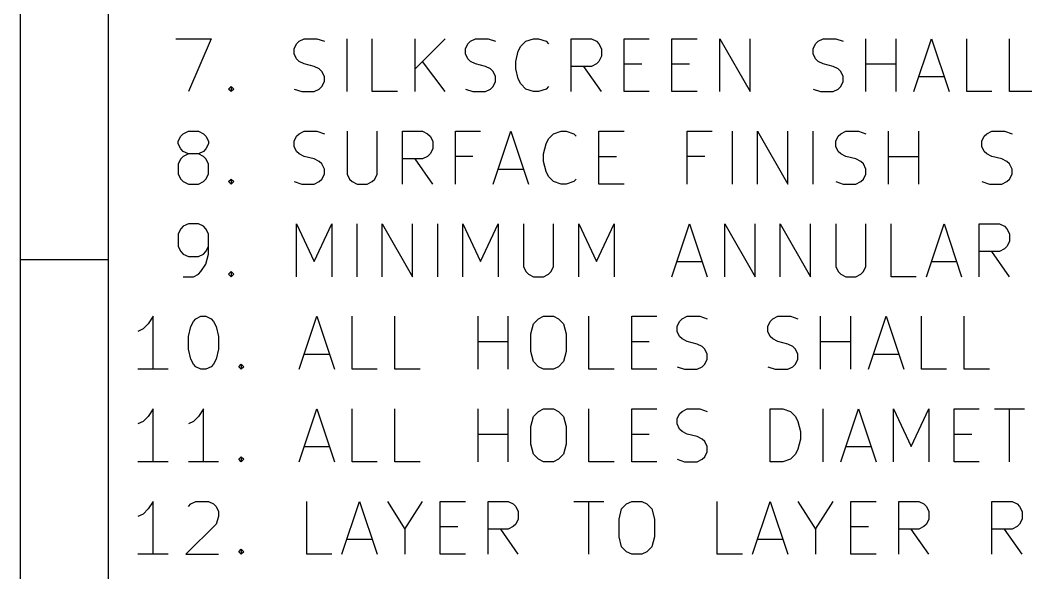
# Model space of a CAD drawing. Extents: x 8 to 330, y -289 to -8.
# Drawn here: x 8 to 30.82, y -265.11 to -252.57 of the extents above; entities that cross this region are included whole.
import ezdxf

# ---------------------------------------------------------------- set-up
doc = ezdxf.new("R2010")
doc.units = 0
doc.header["$MEASUREMENT"] = 0
doc.layers.add('BLACK', color=7, linetype='CONTINUOUS')

msp = doc.modelspace()

# ---------------------------------------------------------------- linework, layer by layer
at = {"layer": 'BLACK', "linetype": 'CONTINUOUS'}
for p, q in [((8, -8), (8, -289.002)), ((10, -10), (10, -287.002)), ((11.5307, -252.993), (12.3307, -252.993)), ((12.3307, -252.993), (11.8164, -254.193)), ((14.3307, -253.05), (14.445, -252.993)), ((14.445, -252.993), (14.7307, -252.993)), ((14.7307, -252.993), (14.9021, -253.05)), ((15.4164, -254.193), (15.4164, -252.993)), ((15.9879, -254.193), (15.9879, -252.993)), ((17.645, -252.993), (16.9593, -253.679)), ((16.9593, -254.193), (16.9593, -252.993)), ((18.2164, -253.05), (18.3307, -252.993)), ((18.3307, -252.993), (18.6164, -252.993)), ((18.6164, -252.993), (18.7879, -253.05)), ((19.4736, -253.05), (19.645, -252.993)), ((19.645, -252.993), (19.7593, -252.993)), ((19.7593, -252.993), (19.9307, -253.05)), ((20.5021, -252.993), (20.9593, -252.993)), ((20.5021, -254.193), (20.5021, -252.993)), ((20.9593, -252.993), (21.0736, -253.05)), ((21.7021, -252.993), (22.2736, -252.993)), ((21.7021, -254.193), (21.7021, -252.993)), ((22.7879, -252.993), (23.3593, -252.993)), ((22.7879, -254.193), (22.7879, -252.993)), ((23.8736, -252.993), (24.5593, -254.193)), ((23.8736, -254.193), (23.8736, -252.993)), ((24.5593, -254.193), (24.5593, -252.993)), ((26.1021, -253.05), (26.2164, -252.993)), ((26.2164, -252.993), (26.5021, -252.993)), ((26.5021, -252.993), (26.6736, -253.05)), ((27.1879, -254.193), (27.1879, -252.993)), ((27.8736, -254.193), (27.8736, -252.993)), ((28.2736, -254.193), (28.6736, -252.993)), ((28.6736, -252.993), (29.0736, -254.193)), ((29.4736, -254.193), (29.4736, -252.993)), ((30.445, -254.193), (30.445, -252.993)), ((14.2164, -253.221), (14.2736, -253.107)), ((14.2164, -253.336), (14.2164, -253.221)), ((14.2736, -253.107), (14.3307, -253.05)), ((18.1021, -253.221), (18.1593, -253.107)), ((18.1021, -253.336), (18.1021, -253.221)), ((18.1593, -253.107), (18.2164, -253.05)), ((19.3021, -253.279), (19.3593, -253.164)), ((19.3593, -253.164), (19.4736, -253.05)), ((19.9307, -253.05), (19.9879, -253.107)), ((21.0736, -253.05), (21.1307, -253.107)), ((21.1307, -253.107), (21.1879, -253.221)), ((21.1879, -253.221), (21.1879, -253.393)), ((25.9879, -253.221), (26.045, -253.107)), ((25.9879, -253.336), (25.9879, -253.221)), ((26.045, -253.107), (26.1021, -253.05)), ((14.2736, -253.45), (14.2164, -253.336)), ((14.3307, -253.507), (14.2736, -253.45)), ((18.1593, -253.45), (18.1021, -253.336)), ((18.2164, -253.507), (18.1593, -253.45)), ((19.245, -253.507), (19.3021, -253.279)), ((21.1879, -253.393), (21.1307, -253.507)), ((26.045, -253.45), (25.9879, -253.336)), ((26.1021, -253.507), (26.045, -253.45)), ((14.445, -253.564), (14.3307, -253.507)), ((14.6736, -253.621), (14.445, -253.564)), ((14.7879, -253.679), (14.6736, -253.621)), ((14.845, -253.736), (14.7879, -253.679)), ((17.645, -254.193), (17.1307, -253.507)), ((18.3307, -253.564), (18.2164, -253.507)), ((18.5593, -253.621), (18.3307, -253.564)), ((18.6736, -253.679), (18.5593, -253.621)), ((18.7307, -253.736), (18.6736, -253.679)), ((19.245, -253.679), (19.245, -253.507)), ((19.3021, -253.907), (19.245, -253.679)), ((20.9593, -253.621), (20.5021, -253.621)), ((21.1879, -254.193), (20.7879, -253.621)), ((21.0736, -253.564), (20.9593, -253.621)), ((21.1307, -253.507), (21.0736, -253.564)), ((21.7021, -253.564), (22.1021, -253.564)), ((22.7879, -253.564), (23.1879, -253.564)), ((26.2164, -253.564), (26.1021, -253.507)), ((26.445, -253.621), (26.2164, -253.564)), ((26.5593, -253.679), (26.445, -253.621)), ((26.6164, -253.736), (26.5593, -253.679)), ((27.1879, -253.564), (27.8736, -253.564)), ((14.9021, -253.85), (14.845, -253.736)), ((14.9021, -253.964), (14.9021, -253.85)), ((18.7879, -253.85), (18.7307, -253.736)), ((18.7879, -253.964), (18.7879, -253.85)), ((19.3593, -254.021), (19.3021, -253.907)), ((26.6736, -253.85), (26.6164, -253.736)), ((26.6736, -253.964), (26.6736, -253.85)), ((28.3879, -253.85), (28.9593, -253.85)), ((12.7307, -254.136), (12.7879, -254.079)), ((12.7879, -254.193), (12.7307, -254.136)), ((12.7879, -254.079), (12.7879, -254.193)), ((12.7879, -254.079), (12.845, -254.136)), ((12.845, -254.136), (12.7879, -254.193)), ((14.2164, -254.136), (14.3879, -254.193)), ((14.6736, -254.193), (14.7879, -254.136)), ((14.7879, -254.136), (14.845, -254.079)), ((14.845, -254.079), (14.9021, -253.964)), ((18.1021, -254.136), (18.2736, -254.193)), ((18.5593, -254.193), (18.6736, -254.136)), ((18.6736, -254.136), (18.7307, -254.079)), ((18.7307, -254.079), (18.7879, -253.964)), ((19.4736, -254.136), (19.3593, -254.021)), ((19.645, -254.193), (19.4736, -254.136)), ((19.9307, -254.136), (19.7593, -254.193)), ((19.9879, -254.079), (19.9307, -254.136)), ((25.9879, -254.136), (26.1593, -254.193)), ((26.445, -254.193), (26.5593, -254.136)), ((26.5593, -254.136), (26.6164, -254.079)), ((26.6164, -254.079), (26.6736, -253.964)), ((14.3879, -254.193), (14.6736, -254.193)), ((16.5593, -254.193), (15.9879, -254.193)), ((18.2736, -254.193), (18.5593, -254.193)), ((19.7593, -254.193), (19.645, -254.193)), ((22.2736, -254.193), (21.7021, -254.193)), ((23.3593, -254.193), (22.7879, -254.193)), ((26.1593, -254.193), (26.445, -254.193)), ((30.045, -254.193), (29.4736, -254.193)), ((31.0164, -254.193), (30.445, -254.193)), ((11.5879, -255.321), (11.645, -255.207)), ((11.645, -255.207), (11.7021, -255.15)), ((11.7021, -255.15), (11.8164, -255.093)), ((11.8164, -255.093), (12.045, -255.093)), ((12.045, -255.093), (12.1593, -255.15)), ((12.1593, -255.15), (12.2164, -255.207)), ((12.2164, -255.207), (12.2736, -255.321)), ((14.2164, -255.321), (14.2736, -255.207)), ((14.2736, -255.207), (14.3307, -255.15)), ((14.3307, -255.15), (14.445, -255.093)), ((14.445, -255.093), (14.7307, -255.093)), ((14.7307, -255.093), (14.9021, -255.15)), ((15.4164, -255.093), (15.4164, -256.064)), ((16.1021, -256.064), (16.1021, -255.093)), ((16.6736, -255.093), (17.1307, -255.093)), ((16.6736, -256.293), (16.6736, -255.093)), ((17.1307, -255.093), (17.245, -255.15)), ((17.245, -255.15), (17.3021, -255.207)), ((17.3021, -255.207), (17.3593, -255.321)), ((17.8736, -255.093), (18.445, -255.093)), ((17.8736, -256.293), (17.8736, -255.093)), ((18.7307, -256.293), (19.1307, -255.093)), ((19.1307, -255.093), (19.5307, -256.293)), ((19.9307, -255.379), (19.9879, -255.264)), ((19.9879, -255.264), (20.1021, -255.15)), ((20.1021, -255.15), (20.2736, -255.093)), ((20.2736, -255.093), (20.3879, -255.093)), ((20.3879, -255.093), (20.5593, -255.15)), ((20.5593, -255.15), (20.6164, -255.207)), ((21.1307, -256.293), (21.1307, -255.093)), ((21.1307, -255.093), (21.7021, -255.093)), ((23.1307, -255.093), (23.7021, -255.093)), ((23.1307, -256.293), (23.1307, -255.093)), ((24.1593, -256.293), (24.1593, -255.093)), ((24.7307, -255.093), (25.4164, -256.293)), ((24.7307, -256.293), (24.7307, -255.093)), ((25.4164, -256.293), (25.4164, -255.093)), ((25.9879, -256.293), (25.9879, -255.093)), ((26.5021, -255.321), (26.5593, -255.207)), ((26.5593, -255.207), (26.6164, -255.15)), ((26.6164, -255.15), (26.7307, -255.093)), ((26.7307, -255.093), (27.0164, -255.093)), ((27.0164, -255.093), (27.1879, -255.15)), ((27.7021, -256.293), (27.7021, -255.093)), ((28.3879, -256.293), (28.3879, -255.093)), ((29.8164, -255.321), (29.8736, -255.207)), ((29.8736, -255.207), (29.9307, -255.15)), ((29.9307, -255.15), (30.045, -255.093)), ((30.045, -255.093), (30.3307, -255.093)), ((30.3307, -255.093), (30.5021, -255.15)), ((11.5879, -255.379), (11.5879, -255.321)), ((11.645, -255.493), (11.5879, -255.379)), ((11.7021, -255.55), (11.645, -255.493)), ((12.2164, -255.493), (12.1593, -255.55)), ((12.2736, -255.379), (12.2164, -255.493)), ((12.2736, -255.321), (12.2736, -255.379)), ((14.2164, -255.436), (14.2164, -255.321)), ((14.2736, -255.55), (14.2164, -255.436)), ((17.3593, -255.493), (17.3021, -255.607)), ((17.3593, -255.321), (17.3593, -255.493)), ((19.8736, -255.607), (19.9307, -255.379)), ((26.5021, -255.436), (26.5021, -255.321)), ((26.5593, -255.55), (26.5021, -255.436)), ((29.8164, -255.436), (29.8164, -255.321)), ((29.8736, -255.55), (29.8164, -255.436)), ((11.645, -255.721), (11.5879, -255.836)), ((11.7021, -255.664), (11.645, -255.721)), ((11.8164, -255.607), (11.7021, -255.55)), ((11.8164, -255.607), (11.7021, -255.664)), ((12.045, -255.607), (11.8164, -255.607)), ((12.1593, -255.55), (12.045, -255.607)), ((12.1593, -255.664), (12.045, -255.607)), ((12.2164, -255.721), (12.1593, -255.664)), ((12.2736, -255.836), (12.2164, -255.721)), ((14.3307, -255.607), (14.2736, -255.55)), ((14.445, -255.664), (14.3307, -255.607)), ((14.6736, -255.721), (14.445, -255.664)), ((14.7879, -255.779), (14.6736, -255.721)), ((17.1307, -255.721), (16.6736, -255.721)), ((17.3593, -256.293), (16.9593, -255.721)), ((17.245, -255.664), (17.1307, -255.721)), ((17.3021, -255.607), (17.245, -255.664)), ((18.2736, -255.664), (17.8736, -255.664)), ((19.8736, -255.779), (19.8736, -255.607)), ((21.1307, -255.664), (21.5307, -255.664)), ((23.5307, -255.664), (23.1307, -255.664)), ((26.6164, -255.607), (26.5593, -255.55)), ((26.7307, -255.664), (26.6164, -255.607)), ((26.9593, -255.721), (26.7307, -255.664)), ((27.0736, -255.779), (26.9593, -255.721)), ((27.7021, -255.664), (28.3879, -255.664)), ((29.9307, -255.607), (29.8736, -255.55)), ((30.045, -255.664), (29.9307, -255.607)), ((30.2736, -255.721), (30.045, -255.664)), ((30.3879, -255.779), (30.2736, -255.721)), ((11.5879, -255.836), (11.5879, -256.064)), ((12.2736, -256.064), (12.2736, -255.836)), ((14.845, -255.836), (14.7879, -255.779)), ((14.9021, -255.95), (14.845, -255.836)), ((14.9021, -256.064), (14.9021, -255.95)), ((18.845, -255.95), (19.4164, -255.95)), ((19.9307, -256.007), (19.8736, -255.779)), ((27.1307, -255.836), (27.0736, -255.779)), ((27.1879, -255.95), (27.1307, -255.836)), ((27.1879, -256.064), (27.1879, -255.95)), ((30.445, -255.836), (30.3879, -255.779)), ((30.5021, -255.95), (30.445, -255.836)), ((30.5021, -256.064), (30.5021, -255.95)), ((11.5879, -256.064), (11.645, -256.179)), ((11.645, -256.179), (11.7021, -256.236)), ((12.1593, -256.236), (12.2164, -256.179)), ((12.2164, -256.179), (12.2736, -256.064)), ((12.7307, -256.236), (12.7879, -256.179)), ((12.7879, -256.179), (12.7879, -256.293)), ((12.7879, -256.179), (12.845, -256.236)), ((14.7879, -256.236), (14.845, -256.179)), ((14.845, -256.179), (14.9021, -256.064)), ((15.4164, -256.064), (15.4736, -256.179)), ((15.4736, -256.179), (15.5307, -256.236)), ((15.9879, -256.236), (16.045, -256.179)), ((16.045, -256.179), (16.1021, -256.064)), ((19.9879, -256.121), (19.9307, -256.007)), ((20.1021, -256.236), (19.9879, -256.121)), ((20.6164, -256.179), (20.5593, -256.236)), ((27.0736, -256.236), (27.1307, -256.179)), ((27.1307, -256.179), (27.1879, -256.064)), ((30.3879, -256.236), (30.445, -256.179)), ((30.445, -256.179), (30.5021, -256.064)), ((11.7021, -256.236), (11.8164, -256.293)), ((11.8164, -256.293), (12.045, -256.293)), ((12.045, -256.293), (12.1593, -256.236)), ((12.7879, -256.293), (12.7307, -256.236)), ((12.845, -256.236), (12.7879, -256.293)), ((14.2164, -256.236), (14.3879, -256.293)), ((14.3879, -256.293), (14.6736, -256.293)), ((14.6736, -256.293), (14.7879, -256.236)), ((15.5307, -256.236), (15.645, -256.293)), ((15.645, -256.293), (15.8736, -256.293)), ((15.8736, -256.293), (15.9879, -256.236)), ((20.2736, -256.293), (20.1021, -256.236)), ((20.3879, -256.293), (20.2736, -256.293)), ((20.5593, -256.236), (20.3879, -256.293)), ((21.7021, -256.293), (21.1307, -256.293)), ((26.5021, -256.236), (26.6736, -256.293)), ((26.6736, -256.293), (26.9593, -256.293)), ((26.9593, -256.293), (27.0736, -256.236)), ((29.8164, -256.236), (29.9879, -256.293)), ((29.9879, -256.293), (30.2736, -256.293)), ((30.2736, -256.293), (30.3879, -256.236)), ((11.645, -257.307), (11.5879, -257.421)), ((11.7021, -257.25), (11.645, -257.307)), ((11.8164, -257.193), (11.7021, -257.25)), ((12.045, -257.193), (11.8164, -257.193)), ((12.1593, -257.25), (12.045, -257.193)), ((12.2164, -257.307), (12.1593, -257.25)), ((12.2736, -257.421), (12.2164, -257.307)), ((14.2736, -257.193), (14.6736, -258.05)), ((14.2736, -258.393), (14.2736, -257.193)), ((14.6736, -258.05), (15.0736, -257.193)), ((15.0736, -257.193), (15.0736, -258.393)), ((15.645, -258.393), (15.645, -257.193)), ((16.2164, -258.393), (16.2164, -257.193)), ((16.2164, -257.193), (16.9021, -258.393)), ((16.9021, -258.393), (16.9021, -257.193)), ((17.4736, -258.393), (17.4736, -257.193)), ((18.045, -257.193), (18.445, -258.05)), ((18.045, -258.393), (18.045, -257.193)), ((18.445, -258.05), (18.845, -257.193)), ((18.845, -257.193), (18.845, -258.393)), ((19.4164, -257.193), (19.4164, -258.164)), ((20.1021, -258.164), (20.1021, -257.193)), ((20.6736, -257.193), (21.0736, -258.05)), ((20.6736, -258.393), (20.6736, -257.193)), ((21.0736, -258.05), (21.4736, -257.193)), ((21.4736, -257.193), (21.4736, -258.393)), ((22.7879, -258.393), (23.1879, -257.193)), ((23.1879, -257.193), (23.5879, -258.393)), ((23.9879, -257.193), (24.6736, -258.393)), ((23.9879, -258.393), (23.9879, -257.193)), ((24.6736, -258.393), (24.6736, -257.193)), ((25.245, -257.193), (25.9307, -258.393)), ((25.245, -258.393), (25.245, -257.193)), ((25.9307, -258.393), (25.9307, -257.193)), ((26.5021, -257.193), (26.5021, -258.164)), ((27.1879, -258.164), (27.1879, -257.193)), ((27.7593, -258.393), (27.7593, -257.193)), ((28.5593, -258.393), (28.9593, -257.193)), ((28.9593, -257.193), (29.3593, -258.393)), ((29.7593, -257.193), (30.2164, -257.193)), ((29.7593, -258.393), (29.7593, -257.193)), ((30.2164, -257.193), (30.3307, -257.25)), ((30.3307, -257.25), (30.3879, -257.307)), ((30.3879, -257.307), (30.445, -257.421)), ((11.5879, -257.421), (11.5879, -257.707)), ((12.2736, -257.879), (12.2736, -257.421)), ((30.445, -257.593), (30.3879, -257.707)), ((30.445, -257.421), (30.445, -257.593)), ((11.5879, -257.707), (11.645, -257.821)), ((11.645, -257.821), (11.7021, -257.879)), ((12.1593, -257.879), (12.2164, -257.821)), ((12.2164, -257.821), (12.2736, -257.707)), ((30.2164, -257.821), (29.7593, -257.821)), ((30.445, -258.393), (30.045, -257.821)), ((30.3307, -257.764), (30.2164, -257.821)), ((30.3879, -257.707), (30.3307, -257.764)), ((8, -258), (10, -258)), ((11.7021, -257.879), (11.8164, -257.936)), ((11.8164, -257.936), (12.045, -257.936)), ((12.045, -257.936), (12.1593, -257.879)), ((12.2164, -258.107), (12.2736, -257.879)), ((22.9021, -258.05), (23.4736, -258.05)), ((28.6736, -258.05), (29.245, -258.05)), ((12.045, -258.336), (12.1021, -258.279)), ((12.1021, -258.279), (12.2164, -258.107)), ((12.7307, -258.336), (12.7879, -258.279)), ((12.7879, -258.279), (12.7879, -258.393)), ((12.7879, -258.279), (12.845, -258.336)), ((19.4164, -258.164), (19.4736, -258.279)), ((19.4736, -258.279), (19.5307, -258.336)), ((19.9879, -258.336), (20.045, -258.279)), ((20.045, -258.279), (20.1021, -258.164)), ((26.5021, -258.164), (26.5593, -258.279)), ((26.5593, -258.279), (26.6164, -258.336)), ((27.0736, -258.336), (27.1307, -258.279)), ((27.1307, -258.279), (27.1879, -258.164)), ((11.7021, -258.393), (11.9307, -258.393)), ((11.9307, -258.393), (12.045, -258.336)), ((12.7879, -258.393), (12.7307, -258.336)), ((12.845, -258.336), (12.7879, -258.393)), ((19.5307, -258.336), (19.645, -258.393)), ((19.645, -258.393), (19.8736, -258.393)), ((19.8736, -258.393), (19.9879, -258.336)), ((26.6164, -258.336), (26.7307, -258.393)), ((26.7307, -258.393), (26.9593, -258.393)), ((26.9593, -258.393), (27.0736, -258.336)), ((28.3307, -258.393), (27.7593, -258.393)), ((11.0164, -259.293), (10.9021, -259.464)), ((11.0164, -260.493), (11.0164, -259.293)), ((11.8736, -259.521), (11.9307, -259.407)), ((11.9307, -259.407), (11.9879, -259.35)), ((11.9879, -259.35), (12.1021, -259.293)), ((12.1021, -259.293), (12.2164, -259.293)), ((12.2164, -259.293), (12.3307, -259.35)), ((12.3307, -259.35), (12.3879, -259.407)), ((12.3879, -259.407), (12.445, -259.521)), ((14.3307, -260.493), (14.7307, -259.293)), ((14.7307, -259.293), (15.1307, -260.493)), ((15.5307, -260.493), (15.5307, -259.293)), ((16.5021, -260.493), (16.5021, -259.293)), ((18.3879, -260.493), (18.3879, -259.293)), ((19.0736, -260.493), (19.0736, -259.293)), ((19.645, -259.464), (19.7593, -259.35)), ((19.7593, -259.35), (19.8736, -259.293)), ((19.8736, -259.293), (20.1021, -259.293)), ((20.1021, -259.293), (20.2164, -259.35)), ((20.2164, -259.35), (20.3307, -259.464)), ((20.9021, -260.493), (20.9021, -259.293)), ((21.8736, -259.293), (22.445, -259.293)), ((21.8736, -260.493), (21.8736, -259.293)), ((22.9021, -259.521), (22.9593, -259.407)), ((22.9593, -259.407), (23.0164, -259.35)), ((23.0164, -259.35), (23.1307, -259.293)), ((23.1307, -259.293), (23.4164, -259.293)), ((23.4164, -259.293), (23.5879, -259.35)), ((24.9593, -259.521), (25.0164, -259.407)), ((25.0164, -259.407), (25.0736, -259.35)), ((25.0736, -259.35), (25.1879, -259.293)), ((25.1879, -259.293), (25.4736, -259.293)), ((25.4736, -259.293), (25.645, -259.35)), ((26.1593, -260.493), (26.1593, -259.293)), ((26.845, -260.493), (26.845, -259.293)), ((27.245, -260.493), (27.645, -259.293)), ((27.645, -259.293), (28.045, -260.493)), ((28.445, -260.493), (28.445, -259.293)), ((29.4164, -260.493), (29.4164, -259.293)), ((10.7879, -259.579), (10.6736, -259.636)), ((10.9021, -259.464), (10.7879, -259.579)), ((11.8164, -259.75), (11.8736, -259.521)), ((12.445, -259.521), (12.5021, -259.75)), ((19.5879, -259.693), (19.645, -259.464)), ((20.3307, -259.464), (20.3879, -259.693)), ((22.9021, -259.636), (22.9021, -259.521)), ((22.9593, -259.75), (22.9021, -259.636)), ((24.9593, -259.636), (24.9593, -259.521)), ((25.0164, -259.75), (24.9593, -259.636)), ((11.8164, -260.036), (11.8164, -259.75)), ((12.5021, -259.75), (12.5021, -260.036)), ((18.3879, -259.864), (19.0736, -259.864)), ((19.5879, -260.093), (19.5879, -259.693)), ((20.3879, -259.693), (20.3879, -260.093)), ((21.8736, -259.864), (22.2736, -259.864)), ((23.0164, -259.807), (22.9593, -259.75)), ((23.1307, -259.864), (23.0164, -259.807)), ((23.3593, -259.921), (23.1307, -259.864)), ((25.0736, -259.807), (25.0164, -259.75)), ((25.1879, -259.864), (25.0736, -259.807)), ((25.4164, -259.921), (25.1879, -259.864)), ((26.1593, -259.864), (26.845, -259.864)), ((11.8736, -260.264), (11.8164, -260.036)), ((12.5021, -260.036), (12.445, -260.264)), ((19.645, -260.321), (19.5879, -260.093)), ((20.3879, -260.093), (20.3307, -260.321)), ((23.4736, -259.979), (23.3593, -259.921)), ((23.5307, -260.036), (23.4736, -259.979)), ((23.5879, -260.15), (23.5307, -260.036)), ((25.5307, -259.979), (25.4164, -259.921)), ((25.5879, -260.036), (25.5307, -259.979)), ((25.645, -260.15), (25.5879, -260.036)), ((11.9307, -260.379), (11.8736, -260.264)), ((12.445, -260.264), (12.3879, -260.379)), ((14.445, -260.15), (15.0164, -260.15)), ((19.7593, -260.436), (19.645, -260.321)), ((20.3307, -260.321), (20.2164, -260.436)), ((23.5307, -260.379), (23.5879, -260.264)), ((23.5879, -260.264), (23.5879, -260.15)), ((25.5879, -260.379), (25.645, -260.264)), ((25.645, -260.264), (25.645, -260.15)), ((27.3593, -260.15), (27.9307, -260.15)), ((11.3593, -260.493), (10.6736, -260.493)), ((11.9879, -260.436), (11.9307, -260.379)), ((12.1021, -260.493), (11.9879, -260.436)), ((12.2164, -260.493), (12.1021, -260.493)), ((12.3307, -260.436), (12.2164, -260.493)), ((12.3879, -260.379), (12.3307, -260.436)), ((12.9593, -260.436), (13.0164, -260.379)), ((13.0164, -260.493), (12.9593, -260.436)), ((13.0164, -260.379), (13.0164, -260.493)), ((13.0164, -260.379), (13.0736, -260.436)), ((13.0736, -260.436), (13.0164, -260.493)), ((16.1021, -260.493), (15.5307, -260.493)), ((17.0736, -260.493), (16.5021, -260.493)), ((19.8736, -260.493), (19.7593, -260.436)), ((20.1021, -260.493), (19.8736, -260.493)), ((20.2164, -260.436), (20.1021, -260.493)), ((21.4736, -260.493), (20.9021, -260.493)), ((22.445, -260.493), (21.8736, -260.493)), ((22.9021, -260.436), (23.0736, -260.493)), ((23.0736, -260.493), (23.3593, -260.493)), ((23.3593, -260.493), (23.4736, -260.436)), ((23.4736, -260.436), (23.5307, -260.379)), ((24.9593, -260.436), (25.1307, -260.493)), ((25.1307, -260.493), (25.4164, -260.493)), ((25.4164, -260.493), (25.5307, -260.436)), ((25.5307, -260.436), (25.5879, -260.379)), ((29.0164, -260.493), (28.445, -260.493)), ((29.9879, -260.493), (29.4164, -260.493)), ((11.0164, -261.393), (10.9021, -261.564)), ((11.0164, -262.593), (11.0164, -261.393)), ((12.1593, -261.393), (12.045, -261.564)), ((12.1593, -262.593), (12.1593, -261.393)), ((14.3307, -262.593), (14.7307, -261.393)), ((14.7307, -261.393), (15.1307, -262.593)), ((15.5307, -262.593), (15.5307, -261.393)), ((16.5021, -262.593), (16.5021, -261.393)), ((18.3879, -262.593), (18.3879, -261.393)), ((19.0736, -262.593), (19.0736, -261.393)), ((19.645, -261.564), (19.7593, -261.45)), ((19.7593, -261.45), (19.8736, -261.393)), ((19.8736, -261.393), (20.1021, -261.393)), ((20.1021, -261.393), (20.2164, -261.45)), ((20.2164, -261.45), (20.3307, -261.564)), ((20.9021, -262.593), (20.9021, -261.393)), ((21.8736, -261.393), (22.445, -261.393)), ((21.8736, -262.593), (21.8736, -261.393)), ((22.9593, -261.507), (23.0164, -261.45)), ((23.0164, -261.45), (23.1307, -261.393)), ((23.1307, -261.393), (23.4164, -261.393)), ((23.4164, -261.393), (23.5879, -261.45)), ((25.0164, -262.593), (25.0164, -261.393)), ((25.0164, -261.393), (25.3021, -261.393)), ((25.3021, -261.393), (25.4736, -261.45)), ((25.4736, -261.45), (25.5879, -261.564)), ((26.2164, -262.593), (26.2164, -261.393)), ((26.6164, -262.593), (27.0164, -261.393)), ((27.0164, -261.393), (27.4164, -262.593)), ((27.8164, -262.593), (27.8164, -261.393)), ((27.8164, -261.393), (28.2164, -262.25)), ((28.2164, -262.25), (28.6164, -261.393)), ((28.6164, -261.393), (28.6164, -262.593)), ((29.1879, -261.393), (29.7593, -261.393)), ((29.1879, -262.593), (29.1879, -261.393)), ((30.1021, -261.393), (30.7879, -261.393)), ((30.445, -262.593), (30.445, -261.393)), ((10.7879, -261.679), (10.6736, -261.736)), ((10.9021, -261.564), (10.7879, -261.679)), ((11.9307, -261.679), (11.8164, -261.736)), ((12.045, -261.564), (11.9307, -261.679)), ((19.5879, -261.793), (19.645, -261.564)), ((20.3307, -261.564), (20.3879, -261.793)), ((22.9021, -261.621), (22.9593, -261.507)), ((22.9021, -261.736), (22.9021, -261.621)), ((25.5879, -261.564), (25.645, -261.679)), ((25.645, -261.679), (25.7021, -261.907)), ((19.5879, -262.193), (19.5879, -261.793)), ((20.3879, -261.793), (20.3879, -262.193)), ((22.9593, -261.85), (22.9021, -261.736)), ((23.0164, -261.907), (22.9593, -261.85)), ((23.1307, -261.964), (23.0164, -261.907)), ((25.7021, -261.907), (25.7021, -262.079)), ((18.3879, -261.964), (19.0736, -261.964)), ((21.8736, -261.964), (22.2736, -261.964)), ((23.3593, -262.021), (23.1307, -261.964)), ((23.4736, -262.079), (23.3593, -262.021)), ((23.5307, -262.136), (23.4736, -262.079)), ((23.5879, -262.25), (23.5307, -262.136)), ((25.7021, -262.079), (25.645, -262.307)), ((29.1879, -261.964), (29.5879, -261.964)), ((14.445, -262.25), (15.0164, -262.25)), ((19.645, -262.421), (19.5879, -262.193)), ((20.3879, -262.193), (20.3307, -262.421)), ((23.5307, -262.479), (23.5879, -262.364)), ((23.5879, -262.364), (23.5879, -262.25)), ((25.645, -262.307), (25.5879, -262.421)), ((26.7307, -262.25), (27.3021, -262.25)), ((11.3593, -262.593), (10.6736, -262.593)), ((12.5021, -262.593), (11.8164, -262.593)), ((12.9593, -262.536), (13.0164, -262.479)), ((13.0164, -262.593), (12.9593, -262.536)), ((13.0164, -262.479), (13.0164, -262.593)), ((13.0164, -262.479), (13.0736, -262.536)), ((13.0736, -262.536), (13.0164, -262.593)), ((16.1021, -262.593), (15.5307, -262.593)), ((17.0736, -262.593), (16.5021, -262.593)), ((19.7593, -262.536), (19.645, -262.421)), ((19.8736, -262.593), (19.7593, -262.536)), ((20.1021, -262.593), (19.8736, -262.593)), ((20.2164, -262.536), (20.1021, -262.593)), ((20.3307, -262.421), (20.2164, -262.536)), ((21.4736, -262.593), (20.9021, -262.593)), ((22.445, -262.593), (21.8736, -262.593)), ((22.9021, -262.536), (23.0736, -262.593)), ((23.0736, -262.593), (23.3593, -262.593)), ((23.3593, -262.593), (23.4736, -262.536)), ((23.4736, -262.536), (23.5307, -262.479)), ((25.3021, -262.593), (25.0164, -262.593)), ((25.4736, -262.536), (25.3021, -262.593)), ((25.5879, -262.421), (25.4736, -262.536)), ((29.7593, -262.593), (29.1879, -262.593)), ((11.0164, -263.493), (10.9021, -263.664)), ((11.0164, -264.693), (11.0164, -263.493)), ((11.8736, -263.55), (11.9879, -263.493)), ((11.9879, -263.493), (12.2736, -263.493)), ((12.2736, -263.493), (12.3879, -263.55)), ((14.5021, -264.693), (14.5021, -263.493)), ((15.3021, -264.693), (15.7021, -263.493)), ((15.7021, -263.493), (16.1021, -264.693)), ((16.3307, -263.493), (16.7307, -264.121)), ((16.7307, -264.121), (17.1307, -263.493)), ((17.5307, -263.493), (18.1021, -263.493)), ((17.5307, -264.693), (17.5307, -263.493)), ((18.6164, -263.493), (19.0736, -263.493)), ((18.6164, -264.693), (18.6164, -263.493)), ((19.0736, -263.493), (19.1879, -263.55)), ((20.5593, -263.493), (21.245, -263.493)), ((20.9021, -264.693), (20.9021, -263.493)), ((21.7593, -263.55), (21.8736, -263.493)), ((21.8736, -263.493), (22.1021, -263.493)), ((22.1021, -263.493), (22.2164, -263.55)), ((23.8164, -264.693), (23.8164, -263.493)), ((24.6164, -264.693), (25.0164, -263.493)), ((25.0164, -263.493), (25.4164, -264.693)), ((25.645, -263.493), (26.045, -264.121)), ((26.045, -264.121), (26.445, -263.493)), ((26.845, -264.693), (26.845, -263.493)), ((26.845, -263.493), (27.4164, -263.493)), ((27.9307, -263.493), (28.3879, -263.493)), ((27.9307, -264.693), (27.9307, -263.493)), ((28.3879, -263.493), (28.5021, -263.55)), ((30.045, -263.493), (30.5021, -263.493)), ((30.045, -264.693), (30.045, -263.493)), ((30.5021, -263.493), (30.6164, -263.55)), ((10.9021, -263.664), (10.7879, -263.779)), ((11.8164, -263.607), (11.8736, -263.55)), ((12.3879, -263.55), (12.445, -263.607)), ((12.445, -263.607), (12.5021, -263.721)), ((12.5021, -263.721), (12.5021, -263.836)), ((19.1879, -263.55), (19.245, -263.607)), ((19.245, -263.607), (19.3021, -263.721)), ((19.3021, -263.721), (19.3021, -263.893)), ((21.5879, -263.893), (21.645, -263.664)), ((21.645, -263.664), (21.7593, -263.55)), ((22.2164, -263.55), (22.3307, -263.664)), ((22.3307, -263.664), (22.3879, -263.893)), ((28.5021, -263.55), (28.5593, -263.607)), ((28.5593, -263.607), (28.6164, -263.721)), ((28.6164, -263.721), (28.6164, -263.893)), ((30.6164, -263.55), (30.6736, -263.607)), ((30.6736, -263.607), (30.7307, -263.721)), ((30.7307, -263.721), (30.7307, -263.893)), ((10.7879, -263.779), (10.6736, -263.836)), ((12.5021, -263.836), (12.445, -264.007)), ((19.3021, -263.893), (19.245, -264.007)), ((21.5879, -264.293), (21.5879, -263.893)), ((22.3879, -263.893), (22.3879, -264.293)), ((28.6164, -263.893), (28.5593, -264.007)), ((30.7307, -263.893), (30.6736, -264.007)), ((12.445, -264.007), (11.7593, -264.693)), ((16.7307, -264.121), (16.7307, -264.693)), ((17.5307, -264.064), (17.9307, -264.064)), ((19.0736, -264.121), (18.6164, -264.121)), ((19.3021, -264.693), (18.9021, -264.121)), ((19.1879, -264.064), (19.0736, -264.121)), ((19.245, -264.007), (19.1879, -264.064)), ((26.045, -264.121), (26.045, -264.693)), ((26.845, -264.064), (27.245, -264.064)), ((28.3879, -264.121), (27.9307, -264.121)), ((28.6164, -264.693), (28.2164, -264.121)), ((28.5021, -264.064), (28.3879, -264.121)), ((28.5593, -264.007), (28.5021, -264.064)), ((30.5021, -264.121), (30.045, -264.121)), ((30.7307, -264.693), (30.3307, -264.121)), ((30.6164, -264.064), (30.5021, -264.121)), ((30.6736, -264.007), (30.6164, -264.064)), ((15.4164, -264.35), (15.9879, -264.35)), ((21.645, -264.521), (21.5879, -264.293)), ((22.3879, -264.293), (22.3307, -264.521)), ((24.7307, -264.35), (25.3021, -264.35)), ((12.9593, -264.636), (13.0164, -264.579)), ((13.0164, -264.693), (12.9593, -264.636)), ((13.0164, -264.579), (13.0736, -264.636)), ((13.0164, -264.579), (13.0164, -264.693)), ((13.0736, -264.636), (13.0164, -264.693)), ((21.7593, -264.636), (21.645, -264.521)), ((21.8736, -264.693), (21.7593, -264.636)), ((22.2164, -264.636), (22.1021, -264.693)), ((22.3307, -264.521), (22.2164, -264.636)), ((11.3593, -264.693), (10.6736, -264.693)), ((11.7593, -264.693), (12.5021, -264.693)), ((15.0736, -264.693), (14.5021, -264.693)), ((18.1021, -264.693), (17.5307, -264.693)), ((22.1021, -264.693), (21.8736, -264.693)), ((24.3879, -264.693), (23.8164, -264.693)), ((27.4164, -264.693), (26.845, -264.693))]:
    msp.add_line(p, q, dxfattribs=at)

doc.saveas('drawing.dxf')
